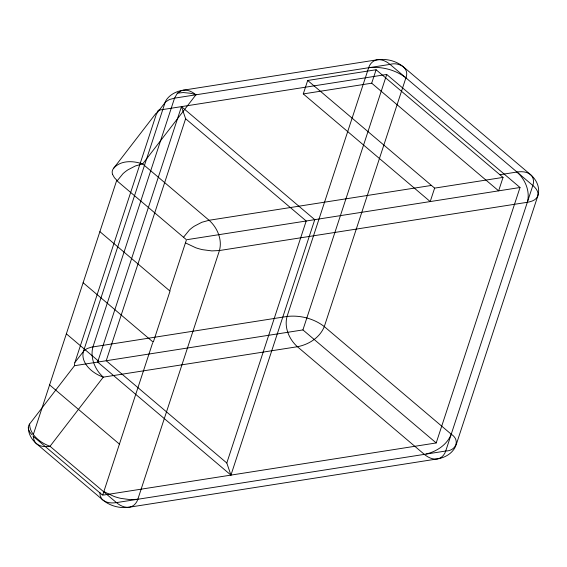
<?xml version="1.0" encoding="UTF-8"?>
<svg xmlns="http://www.w3.org/2000/svg" width="567" height="567" viewBox="0 0 567 567"><rect width="100%" height="100%" fill="white"/><g stroke="black" fill="none" stroke-linecap="round" stroke-linejoin="round"><path stroke-width="0.85" d="M74.915 362.469A11.879 9.377 10.2 0 0 74.504 365.708L29.597 424.031A9.136 7.208 10.2 0 0 28.343 427.589L28.485 429.814M33.488 436.122L33.772 439.39L35.097 442.203A9.292 7.328 10.2 0 0 36.522 443.727L102.946 500.059C106.688 503.099 111.883 503.305 116.455 502.61L424.343 454.373C435.612 452.275 446.924 445.201 451.24 434.216L324.296 326.571C313.898 318.526 300.071 314.969 287.051 316.464L91.344 347.174L87.155 348.549L84.15 350.562L74.894 362.462L156.499 113.733A19.746 15.578 10.2 0 1 158.363 110.267M99.912 492.454L100.196 495.714L101.528 498.535A9.292 7.328 10.2 0 0 102.946 500.059A27.351 21.581 10.2 0 0 129.29 507.203L437.178 458.958A27.351 21.581 10.2 0 0 456.194 444.712L537.799 195.984C539.019 191.823 535.801 188.003 532.845 185.487L390.039 64.39C386.524 61.413 381.924 59.11 377.204 59.797L183.091 90.21A27.351 21.581 10.2 0 0 168.179 97.623L167.017 98.984A18.116 14.295 10.2 0 0 165.054 102.62L156.499 113.733M185.799 243.052L195.679 247.729A47.203 37.245 10.2 0 0 202.681 249.7L211.838 250.905L219.443 250.536L527.331 202.291C530.358 191.355 525.219 179.349 516.976 172.035L499.874 174.714M405.908 77.842C395.504 69.805 381.676 66.24 368.656 67.735L174.544 98.155L169.391 99.544L165.762 101.84L165.061 102.62L83.455 351.349C80.932 359.988 87.573 368.139 94.349 372.654A33.885 26.741 10.2 0 0 101.032 376.268L103.293 377.14L297.406 346.728C308.675 344.63 319.986 337.556 324.296 326.571L405.908 77.842C409.934 67.877 398.488 61.775 390.039 64.39L369.152 67.657M33.333 434.499L116.653 180.554L186.465 239.763L169.703 290.85L99.891 231.648M181.468 106.631L97.659 362.079L230.946 475.111L314.756 219.663L181.468 106.631L185.615 118.737L306.201 221.002L226.8 463.005L230.946 475.111M185.615 118.737L106.213 360.74L226.8 463.005M152.643 342.844L102.655 495.211L32.843 436.002M153.352 341.951L170.079 290.956M129.744 507.125C133.713 506.388 136.69 503.014 137.831 499.265L219.443 250.536C222.47 239.6 217.324 227.594 209.088 220.272L142.664 163.948C133.295 160.695 120.764 160.036 113.691 168.208M303.274 93.924L307.69 80.479L376.105 69.762L503.042 177.4L498.634 190.845L371.697 83.2L303.274 93.924L430.211 201.568L434.627 188.124L503.042 177.4M371.697 83.2L376.105 69.762M74.532 365.708L302.92 329.916L386.729 74.468L520.017 187.5L436.2 442.947L103.527 495.069L102.988 494.729M183.729 236.999L189.378 230.039A47.174 37.224 10.2 0 1 194.325 226.183L201.817 222.285L209.088 220.272L431.452 185.43M155.911 113.421L113.407 168.583A9.433 7.442 10.2 0 0 112.535 174.303M181.759 90.507L177.358 93.25L174.544 98.155L92.938 346.876C89.912 357.82 95.05 369.819 103.293 377.14L50.024 446.286C45.459 446.973 40.257 446.775 36.522 443.727A27.351 21.581 10.2 0 1 28.662 430.955M437.632 458.88C441.601 458.143 444.578 454.769 445.726 451.02L532.845 185.487C534.185 181.809 533.682 177.159 530.478 174.586L403.541 66.941A27.351 21.581 10.2 0 0 377.204 59.797C373.036 60.364 369.833 63.837 368.656 67.735L287.051 316.464C284.024 327.4 289.163 339.406 297.406 346.728L424.343 454.373C427.858 457.349 432.458 459.646 437.178 458.958M177.549 93.108L183.283 92.549L190.377 93.271A32.028 25.274 10.2 0 1 195.927 94.802M527.331 202.291C531.343 201.618 536.219 200.172 537.799 195.984A27.351 21.581 10.2 0 0 530.478 174.586C526.743 171.546 521.548 171.34 516.976 172.035M158.342 110.253L386.729 74.468M187.344 239.621L314.756 219.663M314.997 219.62L520.017 187.5M426.405 454.047L445.726 451.02C455.946 451.013 460.461 440.02 451.24 434.216M137.831 499.265L130.233 499.633L121.076 498.421A47.203 37.245 10.2 0 1 114.066 496.451L104.193 491.78M183.091 90.21C187.812 89.522 192.411 91.826 195.927 94.802L142.664 163.948L135.393 165.954L127.894 169.852A47.174 37.224 10.2 0 0 122.954 173.708L117.298 180.675L114.406 177.705L112.521 174.31M129.29 507.203C124.563 507.89 119.97 505.587 116.455 502.61L50.024 446.286L48.082 445.534A33.85 26.713 10.2 0 1 40.413 441.332C34.8 437.327 29.633 431.274 29.597 424.031M307.69 80.479L434.627 188.124M302.92 329.916L436.2 442.947M83.129 282.735L152.941 341.944M66.367 333.828L84.214 348.96M85.128 349.74L98.736 361.278M49.605 384.915L119.417 444.117M28.931 430.367L28.782 429.984A10.688 8.434 10.2 0 1 28.336 427.589M32 434.691A16.471 12.998 10.2 0 1 28.889 430.381"/></g></svg>
